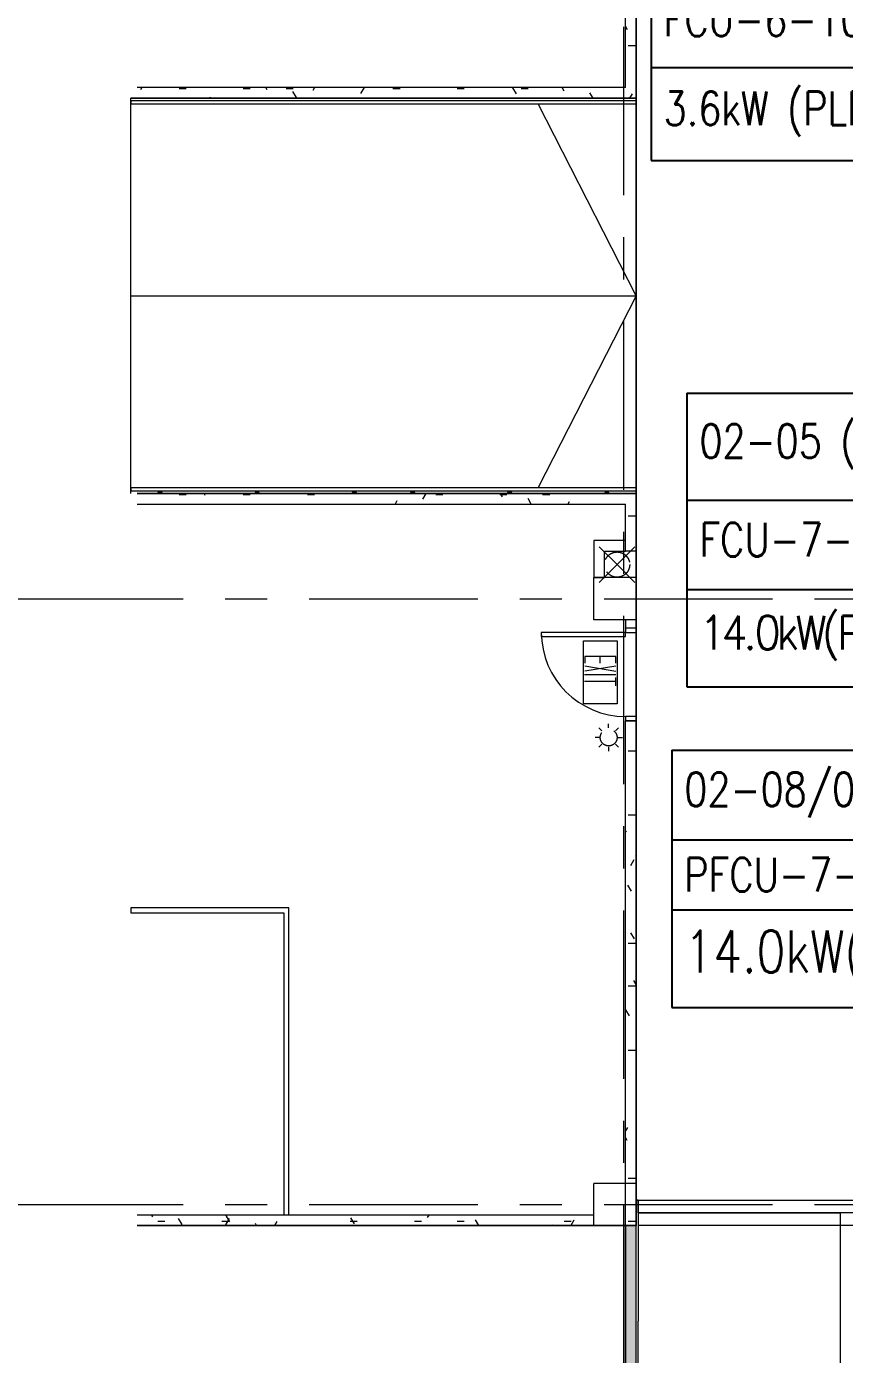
# Model space of a CAD drawing. Header units: millimetres. Extents: x 50620 to 404449, y -131543 to 97.
# Drawn here: x 320024 to 329737, y -80181 to -64398 of the extents above; entities that cross this region are included whole.
import ezdxf

# ---------------------------------------------------------------- set-up
doc = ezdxf.new("R2010")
doc.units = ezdxf.units.MM
doc.linetypes.add('IDA - Grid Line', pattern=[3500, 2000, -500, 500, -500])
doc.linetypes.add('IDA - Hidden 065', pattern=[537.5, 375, -162.5])
for name, color, linetype, lineweight in [('A-_DETA----_E-1', 8, 'Continuous', 9), ('A-_DETA----_ED-2', 8, 'IDA - Hidden 065', 9), ('A-_DOOR----_E', 8, 'Continuous', 9), ('A-_FLOR----_E', 8, 'Continuous', 9), ('A-_FURT----_E', 8, 'Continuous', 9), ('A-_HANR----_E', 8, 'Continuous', 9), ('A-_HANR----_E1', 8, 'Continuous', 9), ('A-_HANR----_E6', 8, 'Continuous', 9), ('A-_RAMP----_E', 8, 'Continuous', 9), ('A-_WALL----_E', 8, 'Continuous', 9), ('A-_WALL----_E-1', 8, 'Continuous', 18), ('A-_WALL----_H-1', 8, 'Continuous', 9), ('A-_WALL----_H-2', 8, 'Continuous', 9), ('A-_WALLPRTN_E', 8, 'Continuous', 9), ('A-_WALLPRTN_E-1', 8, 'Continuous', 18), ('E-_LIGT----_E', 8, 'Continuous', 5), ('FURNITURE', 8, 'Continuous', 9), ('M-_ARCHI', 8, 'Continuous', 5), ('M_ACMV_ANNOTATION', 7, 'Continuous', 20), ('S-_COLN----_E', 8, 'Continuous', 5), ('S-_COLN----_E-1', 8, 'Continuous', 5)]:
    doc.layers.add(name, color=color, linetype=linetype, lineweight=lineweight)
doc.layers.add('E-_FIREALAM_E', color=6, linetype='Continuous', lineweight=5, true_color=0xff00ff)
doc.layers.add('S-_ANOTGRID_E-1', color=9, linetype='IDA - Grid Line', lineweight=5, true_color=0x808080)
doc.styles.add('SIMPLEX', font='simplex.shx', dxfattribs={"width": 0.8})
pattern_1 = [(6e-11, (102886.37, 38752.37), (1016, 254), [83.82, -678.18, 83.82, -678.18, -4064]), (6e-11, (102886.37, 38752.37), (1016, 254), [-1524, 83.82, -1440.18, 83.82, -678.18, -1778]), (6e-11, (102886.37, 38752.37), (1016, 254), [-3810, 83.82, -424.18, 83.82, -1186.18]), (120, (103267.37, 38879.37), (-727.97045, 752.8818), [83.82, -678.18, 83.82, -678.18, -4064]), (120, (103267.37, 38879.37), (-727.97045, 752.8818), [-1524, 83.82, -1440.18, 83.82, -678.18, -1778]), (120, (103267.37, 38879.37), (-727.97045, 752.8818), [-3810, 83.82, -424.18, 83.82, -1186.18]), (240, (103394.37, 39387.37), (-288.02955, -1006.8818), [83.82, -678.18, 83.82, -678.18, -4064]), (240, (103394.37, 39387.37), (-288.02955, -1006.8818), [-1524, 83.82, -1440.18, 83.82, -678.18, -1778]), (240, (103394.37, 39387.37), (-288.02955, -1006.8818), [-3810, 83.82, -424.18, 83.82, -1186.18])]

# ---------------------------------------------------------------- blocks, each defined once
blk = doc.blocks.new('*T64')
at = {"layer": 'M_ACMV_ANNOTATION', "color": 0, "linetype": 'ByBlock', "lineweight": -2, "transparency": 16777216}
for p, q in [((0, 0), (8620, 0)), ((0, 0), (0, -4179)), ((8620, 0), (8620, -4179)), ((0, -910), (8620, -910)), ((0, -2053), (8620, -2053)), ((0, -3072), (8620, -3072)), ((0, -4179), (8620, -4179))]:
    blk.add_line(p, q, dxfattribs=at)
at = {"layer": 'M_ACMV_ANNOTATION', "transparency": 16777216, "char_height": 400, "width": 8319.58, "attachment_point": 4, "style": 'SIMPLEX'}
for s, insert in [('{\\Fsimplex|c0;02-04 (INT BRANCH)}', (150, -455)), ('{\\Fsimplex|c0;FCU-5-10, 5-11 , 5-12 , 5-13}', (150, -1481)), ('{\\Fsimplex|c0;FCU-6-10 , 6-11 , 6-12}', (150, -2563)), ('3.6kW (PLFY-P32VFM-E)', (150, -3626))]:
    blk.add_mtext(s, dxfattribs=dict(at, insert=insert))
blk = doc.blocks.new('*T86')
at = {"layer": 'M_ACMV_ANNOTATION', "color": 0, "linetype": 'ByBlock', "lineweight": -2, "transparency": 16777216}
for p, q in [((0, 0), (6720, 0)), ((0, 0), (0, -3492)), ((6720, 0), (6720, -3492)), ((0, -1275), (6720, -1275)), ((0, -2333), (6720, -2333)), ((0, -3492), (6720, -3492))]:
    blk.add_line(p, q, dxfattribs=at)
at = {"layer": 'M_ACMV_ANNOTATION', "transparency": 16777216, "char_height": 400, "width": 6419.78, "attachment_point": 4, "style": 'SIMPLEX'}
for s, insert in [('02-05 (BF-ROOM )', (150, -638)), ('{\\Fsimplex|c0;FCU-7-1 , FCU-8-1}', (150, -1804)), ('{\\Fsimplex|c0;\\W0.9;\\T0.8;14.0kW(PLFY-P125VEM-PA)}', (150, -2913))]:
    blk.add_mtext(s, dxfattribs=dict(at, insert=insert))
blk = doc.blocks.new('*T95')
at = {"layer": 'M_ACMV_ANNOTATION', "color": 0, "linetype": 'ByBlock', "lineweight": -2, "transparency": 16777216}
for p, q in [((0, 0), (9736, 0)), ((0, 0), (0, -3057)), ((9736, 0), (9736, -3057)), ((0, -1065), (9736, -1065)), ((0, -1899), (9736, -1899)), ((0, -3057), (9736, -3057))]:
    blk.add_line(p, q, dxfattribs=at)
at = {"layer": 'M_ACMV_ANNOTATION', "transparency": 16777216, "char_height": 400, "width": 9436, "attachment_point": 4, "style": 'SIMPLEX'}
for s, insert in [('02-08/09/10/11/12 (OUTSIDE)', (150, -533)), ('{\\Fsimplex|c0;PFCU-7-8}', (150, -1482)), ('{\\Fsimplex|c0;\\H1.25x;14.0kW(PEFY-P125VMHS-E-F)}', (150, -2478))]:
    blk.add_mtext(s, dxfattribs=dict(at, insert=insert))
blk = doc.blocks.new('Top Rail Type - Top Rail_Internal_-6259538-BLK 2 2ND STOREY PLAN')
at = {"layer": 'A-_HANR----_E6'}
for p, q in [((66147, 34019), (66147, 33979)), ((66147, 34019), (72147, 34019)), ((66147, 33979), (72147, 33979)), ((72147, 34019), (72147, 33979))]:
    blk.add_line(p, q, dxfattribs=at)
blk = doc.blocks.new('Railing - IDA - Bracket - Wall Mount-4919411-BLK 2 2ND STOREY PLAN')
at = {"layer": 'A-_HANR----_E'}
for p, q in [((-40, 25), (-50, 25)), ((-50, -22), (-50, 22)), ((-50, 22), (-50, -22)), ((-40, -25), (-40, 25)), ((-40, 25), (-40, -25)), ((-20, 4), (-40, 4)), ((-50, -25), (-40, -25)), ((-40, -4), (-20, -4))]:
    blk.add_line(p, q, dxfattribs=at)
blk = doc.blocks.new('Railing - IDA - Bracket - Wall Mount-V116-BLK 2 2ND STOREY PLAN')
at = {"layer": 'A-_HANR----_E'}
for p, q in [((-40, 25), (-50, 25)), ((-50, -25), (-50, 25)), ((-50, 25), (-50, -25)), ((-40, -25), (-40, 25)), ((-40, 25), (-40, -25)), ((-20, 4), (-40, 4)), ((-50, -25), (-40, -25)), ((-40, -4), (-20, -4))]:
    blk.add_line(p, q, dxfattribs=at)
blk = doc.blocks.new('Railing - Railing-6259593-BLK 2 2ND STOREY PLAN')
at = {"rotation": 89.9999999999998}
for name, p in [('Railing - IDA - Bracket - Wall Mount-4919411-BLK 2 2ND STOREY PLAN', (66493, 29399)), ('Railing - IDA - Bracket - Wall Mount-V116-BLK 2 2ND STOREY PLAN', (67647, 29399)), ('Railing - IDA - Bracket - Wall Mount-V116-BLK 2 2ND STOREY PLAN', (68800, 29399)), ('Railing - IDA - Bracket - Wall Mount-V116-BLK 2 2ND STOREY PLAN', (69493, 29399)), ('Railing - IDA - Bracket - Wall Mount-V116-BLK 2 2ND STOREY PLAN', (70647, 29399)), ('Railing - IDA - Bracket - Wall Mount-V116-BLK 2 2ND STOREY PLAN', (71800, 29399))]:
    blk.add_blockref(name, p, dxfattribs=at)
blk = doc.blocks.new('Top Rail Type - Top Rail_Internal_-6259597-BLK 2 2ND STOREY PLAN')
at = {"layer": 'A-_HANR----_E6'}
for p, q in [((66147, 29419), (66147, 29379)), ((66147, 29419), (72147, 29419)), ((66147, 29379), (72147, 29379)), ((72147, 29419), (72147, 29379))]:
    blk.add_line(p, q, dxfattribs=at)
blk = doc.blocks.new('IDA - F - Single - Swing - 1100L X 2200H - B3-TD01-5070005-BLK 2 2ND STOREY PLAN')
at = {"layer": 'A-_DOOR----_E'}
for p, q in [((500, 1062.5), (450, 1062.5)), ((450, 1062.5), (450, 62.5)), ((500, 62.5), (500, 1062.5)), ((-500, 62.5), (-550, 62.5)), ((-550, 62.5), (-550, -62.5)), ((-500, -62.5), (-500, 62.5)), ((450, 62.5), (500, 62.5)), ((550, 62.5), (500, 62.5)), ((500, 62.5), (500, -62.5)), ((550, -62.5), (550, 62.5)), ((-550, -62.5), (-500, -62.5)), ((500, -62.5), (550, -62.5))]:
    blk.add_line(p, q, dxfattribs=at)
blk.add_arc((500, 62.5), 1000, 90, 180, dxfattribs=at)
blk = doc.blocks.new('IDA - Exit Sign - IDA - Exit Sign-V117-BLK 2 2ND STOREY PLAN')
at = {"layer": 'A-_DETA----_ED-2'}
for p, q in [((-214, -115), (-214, -483)), ((-134, -115), (-214, -115)), ((-99, -113), (-36, -488)), ((-36, -113), (-99, -488)), ((5, -113), (5, -488)), ((135, -115), (35, -115)), ((85, -115), (85, -488)), ((-134, -300), (-214, -300)), ((-214, -483), (-134, -483))]:
    blk.add_line(p, q, dxfattribs=at)
at = {"layer": 'E-_LIGT----_E'}
for p, q in [((-400, -500), (-400, -100)), ((-400, -100), (350, -100)), ((350, -100), (350, -500)), ((350, -500), (-400, -500))]:
    blk.add_line(p, q, dxfattribs=at)
blk = doc.blocks.new('IDA - Strobe Light - IDA - Strobe Light-5604545-BLK 2 2ND STOREY PLAN')
at = {"layer": 'A-_DETA----_ED-2'}
for p, q in [((-80, -120), (-115, -85)), ((0, -87), (0, -37)), ((80, -120), (115, -85)), ((-113, -200), (-163, -200)), ((-80, -280), (-115, -315)), ((0, -312), (0, -362)), ((80, -280), (115, -315)), ((112, -200), (162, -200))]:
    blk.add_line(p, q, dxfattribs=at)
blk.add_circle((0, -200), 100, dxfattribs=at)
blk = doc.blocks.new('IDA- Fire Extinguisher - 9kg ABC-7179431-BLK 2 2ND STOREY PLAN')
at = {"layer": 'A-_DETA----_ED-2'}
for p in [(-212, 312), (212, 312), (-212, -112), (212, -112)]:
    blk.add_line(p, (0, 100), dxfattribs=at)
blk.add_circle((0, 100), 150, dxfattribs=at)
blk = doc.blocks.new('ARCHI 2ND_2024 09 11')
at = {"layer": 'A-_WALL----_H-1', "lineweight": 5}
h = blk.add_hatch(dxfattribs=at)
h.set_pattern_fill('FP_3', color=8, style=0, pattern_type=2)
h.set_pattern_definition(pattern_1)
h.paths.add_polyline_path([(-57725, -37125), (-57725, -36250), (-57850, -36250), (-57850, -37125)])
h.paths.add_polyline_path([(-57850, -35750), (-57725, -35750), (-57725, -35650), (-57850, -35650)])
h.paths.add_polyline_path([(-57725, -34550), (-57725, -33750), (-57850, -33750), (-57850, -34550), (-57787.5, -34550)])
h = blk.add_hatch(dxfattribs=at)
h.set_pattern_fill('FP_3', color=8, style=0, pattern_type=2)
h.set_pattern_definition(pattern_1)
h.paths.add_polyline_path([(-63650, -37125), (-63650, -37250), (-57725, -37250), (-57725, -37125)])
h = blk.add_hatch(dxfattribs=at)
h.set_pattern_fill('FP_3', color=8, style=0, pattern_type=2)
h.set_pattern_definition(pattern_1)
h.paths.add_polyline_path([(-63650, -41950), (-63650, -42075), (-57725, -42075), (-57725, -41950)])
h = blk.add_hatch(dxfattribs=at)
h.set_pattern_fill('FP_3', color=8, style=0, pattern_type=2)
h.set_pattern_definition(pattern_1)
h.paths.add_polyline_path([(-57725, -42635), (-57725, -42075), (-57850, -42075), (-57850, -42635)])
h = blk.add_hatch(dxfattribs=at)
h.set_pattern_fill('FP_3', color=8, style=0, pattern_type=2)
h.set_pattern_definition(pattern_1)
h.paths.add_polyline_path([(-58177.3, -42635), (-57850, -42635), (-57850, -42510), (-58225, -42510), (-58225, -42635)])
h = blk.add_hatch(dxfattribs=at)
h.set_pattern_fill('FP_3', color=8, style=0, pattern_type=2)
h.set_pattern_definition(pattern_1)
h.paths.add_polyline_path([(-58177.3, -42950), (-58100, -42950), (-58100, -42635), (-58225, -42635), (-58225, -42950)])
h = blk.add_hatch(dxfattribs=at)
h.set_pattern_fill('FP_3', color=8, style=0, pattern_type=2)
h.set_pattern_definition(pattern_1)
h.paths.add_polyline_path([(-57850, -45575), (-57725, -45575), (-57725, -44650), (-57850, -44650), (-57850, -45450)])
h.paths.add_polyline_path([(-57725, -43550), (-57725, -43450), (-57850, -43450), (-57850, -43550), (-57787.5, -43550)])
h = blk.add_hatch(dxfattribs=at)
h.set_pattern_fill('FP_3', color=8, style=0, pattern_type=2)
h.set_pattern_definition(pattern_1)
h.paths.add_polyline_path([(-57725, -50650), (-57725, -45575), (-57850, -45575), (-57850, -50650)])
h = blk.add_hatch(dxfattribs=at)
h.set_pattern_fill('FP_3', color=8, style=0, pattern_type=2)
h.set_pattern_definition(pattern_1)
h.paths.add_polyline_path([(-63650, -50527), (-63650, -50650), (-58225, -50650), (-58225, -50525)])
at = {"layer": 'A-_WALL----_H-2', "lineweight": 5}
h = blk.add_hatch(dxfattribs=at)
h.set_pattern_fill('FP_3', color=8, style=0, pattern_type=2)
h.set_pattern_definition(pattern_1)
h.paths.add_polyline_path([(-57775, -77425), (-57725, -77425), (-57725, -77208.2), (-57775, -77208.2), (-57775, -77183.2), (-57850, -77183.2), (-57850, -77425)])
h.paths.add_polyline_path([(-57775, -75783.2), (-57775, -75758.2), (-57725, -75758.2), (-57725, -75441.6), (-57775, -75441.6), (-57775, -75416.6), (-57850, -75416.6), (-57850, -75783.2), (-57778.9, -75783.2)])
h.paths.add_polyline_path([(-57778.9, -74016.6), (-57775, -74016.6), (-57775, -73991.6), (-57725, -73991.6), (-57725, -73675), (-57775, -73675), (-57775, -73650), (-57850, -73650), (-57850, -74016.6), (-57792.7, -74016.6)])
h.paths.add_polyline_path([(-57778.9, -70350), (-57775, -70350), (-57775, -70325), (-57725, -70325), (-57725, -70008.4), (-57775, -70008.4), (-57775, -69983.4), (-57850, -69983.4), (-57850, -70350), (-57792.7, -70350)])
h.paths.add_polyline_path([(-57775, -68583.4), (-57775, -68558.4), (-57725, -68558.4), (-57725, -68241.8), (-57775, -68241.8), (-57775, -68216.8), (-57850, -68216.8), (-57850, -68583.4), (-57778.9, -68583.4)])
h.paths.add_polyline_path([(-57775, -66816.8), (-57775, -66791.8), (-57725, -66791.8), (-57725, -66475), (-57775, -66475), (-57775, -66450), (-57850, -66450), (-57850, -66816.8), (-57778.9, -66816.8)])
h.paths.add_polyline_path([(-57850, -63150), (-57775, -63150), (-57775, -63125), (-57725, -63125), (-57725, -62808.4), (-57775, -62808.4), (-57775, -62783.4), (-57850, -62783.4)])
h.paths.add_polyline_path([(-57792.7, -61383.4), (-57775, -61383.4), (-57775, -61358.4), (-57725, -61358.4), (-57725, -61041.8), (-57775, -61041.8), (-57775, -61016.8), (-57850, -61016.8), (-57850, -61383.4)])
h.paths.add_polyline_path([(-57792.7, -59616.8), (-57775, -59616.8), (-57775, -59591.8), (-57725, -59591.8), (-57725, -59275), (-57775, -59272.5), (-57775, -59250), (-57850, -59250), (-57850, -59616.8)])
h.paths.add_polyline_path([(-57792.7, -55950), (-57775, -55950), (-57775, -55925), (-57725, -55925), (-57725, -55550), (-57775, -55550), (-57775, -55525), (-57850, -55525), (-57850, -55950)])
h.paths.add_polyline_path([(-57850, -54125), (-57775, -54125), (-57775, -54100), (-57725, -54100), (-57725, -53700), (-57850, -53700)])
h.paths.add_polyline_path([(-57725, -52300), (-57725, -50650), (-57850, -50650), (-57850, -52300)])
at = {"layer": 'A-_DETA----_E-1', "color": 8, "lineweight": 5}
for p, q in [((-57725, -39600), (-58886.7, -37320)), ((-63725, -39600), (-57725, -39600)), ((-57725, -39600), (-58886.7, -41880))]:
    blk.add_line(p, q, dxfattribs=at)
at = {"layer": 'A-_FLOR----_E', "color": 8, "lineweight": 5}
for p, q in [((-57725, -37250), (-57725, -28550)), ((-57725, -33750), (-57725, -45450)), ((-63725, -37250), (-57725, -37250)), ((-63725, -41950), (-63725, -41880)), ((-57725, -41950), (-63650, -41950)), ((-57725, -42075), (-57725, -41950)), ((-57725, -50650), (-57725, -42075)), ((-57725, -45600), (-57725, -50350)), ((-57725, -50350), (-52725, -50350)), ((-57725, -50350), (-52725, -50350)), ((-57725, -50650), (-63650, -50650)), ((-57850, -50650), (-63650, -50650)), ((-63650, -50650), (-57725, -50650)), ((-57850, -57350), (-57850, -50650)), ((-57725, -52300), (-57725, -50650))]:
    blk.add_line(p, q, dxfattribs=at)
at = {"layer": 'A-_RAMP----_E', "color": 8, "lineweight": 5}
for p, q in [((-63725, -41950), (-63725, -37250)), ((-63725, -37250), (-57725, -37250)), ((-57725, -41950), (-57725, -37250)), ((-63650, -41950), (-57725, -41950))]:
    blk.add_line(p, q, dxfattribs=at)
at = {"layer": 'A-_WALL----_E', "color": 8, "lineweight": 5}
for p, q in [((-57725, -45450), (-57725, -45600)), ((-57725, -50500), (-57725, -50650)), ((-57700, -50350), (-47350, -50350)), ((-57700, -50500), (-57700, -50350)), ((-57700, -50500), (-55300, -50500)), ((-47350, -50500), (-57700, -50500)), ((-55300, -50500), (-55300, -95600)), ((-61910, -50525), (-61850, -50525)), ((-57725, -50650), (-57850, -50650)), ((-55300, -50650), (-57700, -50650)), ((-57725, -52300), (-57725, -51787.5))]:
    blk.add_line(p, q, dxfattribs=at)
at = {"layer": 'A-_WALL----_E-1', "color": 8, "lineweight": 5}
for p, q in [((-57725, -50650), (-57725, -50350)), ((-57700, -50350), (-57725, -50350)), ((-57700, -50350), (-57700, -51787.5)), ((-57850, -50650), (-57850, -52300)), ((-57700, -52300), (-57700, -51787.5))]:
    blk.add_line(p, q, dxfattribs=at)
at = {"layer": 'A-_WALLPRTN_E', "color": 8, "lineweight": 5}
for p, q in [((-57725, -37125), (-57725, -37250)), ((-57725, -37250), (-63725, -37250)), ((-63650, -41950), (-57725, -41950)), ((-57725, -41950), (-57725, -42075)), ((-57787.5, -43450), (-57850, -43450)), ((-57725, -43450), (-57787.5, -43450)), ((-58225, -50650), (-58225, -50525))]:
    blk.add_line(p, q, dxfattribs=at)
at = {"layer": 'A-_WALLPRTN_E-1', "color": 8, "lineweight": 5}
for p, q in [((-57850, -37125), (-57850, -36250)), ((-57725, -37125), (-57725, -36250)), ((-57850, -37125), (-63650, -37125)), ((-57725, -37250), (-57725, -37125)), ((-63725, -37250), (-57725, -37250)), ((-57725, -41950), (-63650, -41950)), ((-57725, -42075), (-57725, -41950)), ((-63650, -42075), (-57850, -42075)), ((-57850, -42635), (-57850, -42075)), ((-57725, -42075), (-57725, -42635)), ((-57850, -42510), (-58225, -42510)), ((-58225, -42510), (-58225, -42635)), ((-57850, -42635), (-57850, -42510)), ((-58225, -42635), (-58225, -42950)), ((-58100, -42635), (-57850, -42635)), ((-58100, -42950), (-58100, -42635)), ((-57725, -42635), (-57850, -42635)), ((-58225, -42950), (-58100, -42950)), ((-57850, -43450), (-57850, -43550)), ((-57725, -43550), (-57850, -43550)), ((-57725, -43550), (-57725, -43450)), ((-57850, -45575), (-57850, -44650)), ((-57725, -44650), (-57850, -44650)), ((-57725, -45575), (-57725, -44650)), ((-57850, -50650), (-57850, -45575)), ((-57725, -45575), (-57725, -50650)), ((-61910, -46875), (-63725, -46875)), ((-63725, -46875), (-63725, -46935)), ((-63725, -46935), (-61910, -46935)), ((-61850, -46875), (-61910, -46875)), ((-61910, -46935), (-61910, -50525)), ((-61850, -50525), (-61850, -46875)), ((-63650, -50525), (-61910, -50525)), ((-58225, -50650), (-63650, -50650)), ((-61850, -50525), (-58225, -50525)), ((-57725, -50650), (-57850, -50650))]:
    blk.add_line(p, q, dxfattribs=at)
at = {"layer": 'FURNITURE', "color": 8, "lineweight": 5}
blk.add_line((-47350, -50650), (-55300, -50650), dxfattribs=at)
at = {"layer": 'S-_ANOTGRID_E-1', "color": 8, "lineweight": 5}
for p, q in [((-57875, 26594.8), (-57875, -93697.5)), ((-72105.2, -43200), (-40813.8, -43200)), ((-72105.2, -50400), (-40813.8, -50400))]:
    blk.add_line(p, q, dxfattribs=at)
at = {"layer": 'S-_COLN----_E', "color": 8, "lineweight": 5}
for p, q in [((-57725, -43450), (-57850, -43450)), ((-58225, -50650), (-58225, -50525)), ((-57725, -50650), (-57850, -50650))]:
    blk.add_line(p, q, dxfattribs=at)
at = {"layer": 'S-_COLN----_E-1', "color": 8, "lineweight": 5}
for p, q in [((-57725, -42950), (-58225, -42950)), ((-58225, -43450), (-58225, -42950)), ((-57725, -42950), (-57725, -43450)), ((-57850, -43450), (-58225, -43450)), ((-57725, -50150), (-58225, -50150)), ((-58225, -50525), (-58225, -50150)), ((-57725, -50150), (-57725, -50650)), ((-57850, -50650), (-58225, -50650))]:
    blk.add_line(p, q, dxfattribs=at)
at = {"layer": 'A-_DOOR----_E', "color": 8, "lineweight": 5, "rotation": 90.0000000000586}
blk.add_blockref('IDA - F - Single - Swing - 1100L X 2200H - B3-TD01-5070005-BLK 2 2ND STOREY PLAN', (-57787.5, -44100), dxfattribs=at)
at = {"layer": 'A-_FURT----_E', "color": 8, "lineweight": 5}
for name, p, rotation in [('IDA- Fire Extinguisher - 9kg ABC-7179431-BLK 2 2ND STOREY PLAN', (-57850, -42795), 90.0000000000586), ('IDA - Exit Sign - IDA - Exit Sign-V117-BLK 2 2ND STOREY PLAN', (-57850, -44100), 270.0000000000586)]:
    blk.add_blockref(name, p, dxfattribs=dict(at, rotation=rotation))
at = {"layer": 'A-_HANR----_E1', "color": 8, "lineweight": 5}
blk.add_blockref('Railing - Railing-6259593-BLK 2 2ND STOREY PLAN', (-129871.6, -71298.5), dxfattribs=at)
at = {"layer": 'A-_HANR----_E6', "color": 8, "lineweight": 5}
for name in ['Top Rail Type - Top Rail_Internal_-6259538-BLK 2 2ND STOREY PLAN', 'Top Rail Type - Top Rail_Internal_-6259597-BLK 2 2ND STOREY PLAN']:
    blk.add_blockref(name, (-129871.6, -71298.5), dxfattribs=at)
at = {"layer": 'E-_FIREALAM_E', "color": 8, "lineweight": 5, "rotation": 270.0000000000586}
blk.add_blockref('IDA - Strobe Light - IDA - Strobe Light-5604545-BLK 2 2ND STOREY PLAN', (-57850, -44850), dxfattribs=at)

msp = doc.modelspace()

# ---------------------------------------------------------------- block references
at = {"layer": 'M-_ARCHI', "lineweight": 5, "extrusion": (0.000419962, 1.0854e-05, 1), "rotation": 359.9999887056363}
msp.add_blockref('ARCHI 2ND_2024 09 11', (384987, -27998, 422), dxfattribs=at)

# ---------------------------------------------------------------- next in the draw order: block references
for name, p in [('*T64', (327440, -61812, 285)), ('*T86', (327865, -68754, 423181)), ('*T95', (327686, -72998, 545))]:
    msp.add_blockref(name, p)

doc.saveas('drawing.dxf')
